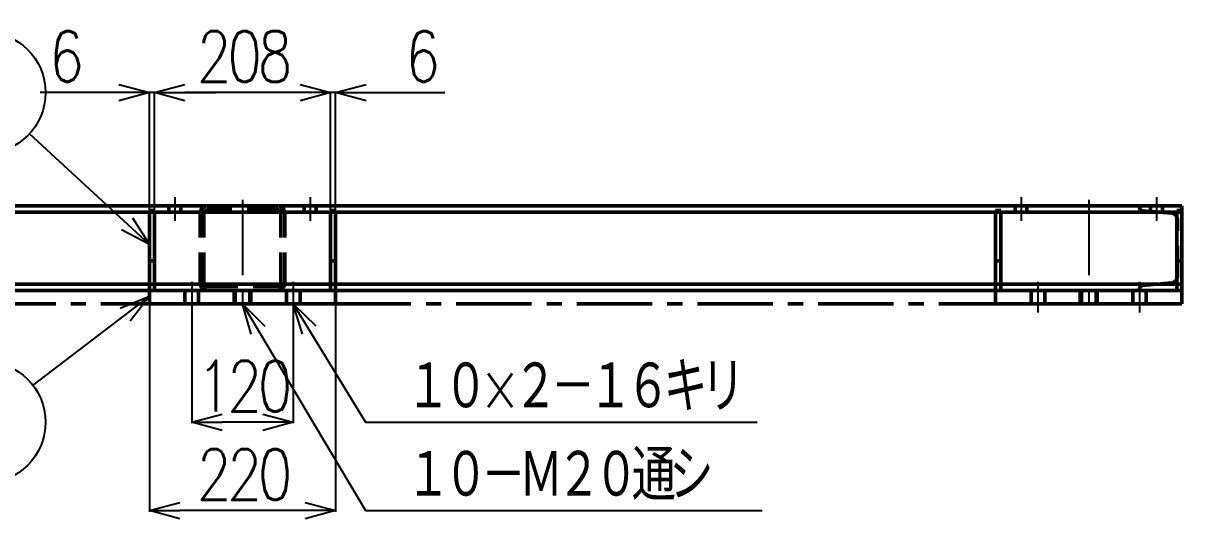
# Model space of a CAD drawing. Header units: millimetres. Extents: x -573 to 4524, y -3146 to 1775.
# Drawn here: x 2801 to 4170, y -254 to 332 of the extents above; entities that cross this region are included whole.
import ezdxf

# ---------------------------------------------------------------- set-up
doc = ezdxf.new("R2010")
doc.units = ezdxf.units.MM
doc.header["$LTSCALE"] = 2.806299
doc.linetypes.add('CENTER', pattern=[50.8, 31.75, -6.35, 6.35, -6.35])
doc.linetypes.add('DASHED', pattern=[19.05, 12.7, -6.35])
doc.layers.add('NoLayerName_001', color=7, linetype='Continuous')
doc.styles.get("Standard").update_dxf_attribs({"font": 'txt', "bigfont": 'extfont2'})
doc.dimstyles.get("Standard").update_dxf_attribs({"dimtxt": 2.5, "dimasz": 2.5, "dimexe": 1.25, "dimexo": 0.625, "dimtad": 1, "dimdec": 3, "dimzin": 0, "dimdsep": 46, "dimtxsty": 'Standard', "dimcen": 2.5, "dimadec": 0, "dimazin": 0, "dimtfac": 0.75, "dimtdec": 3, "dimtmove": 0, "dimatfit": 3, "dimfxl": 1, "dimarcsym": 0})

# ---------------------------------------------------------------- blocks, each defined once
blk = doc.blocks.new('_OPEN30')
at = {"color": 0, "linetype": 'ByBlock', "lineweight": -2}
for p, q in [((-1, 0.267949), (0, 0)), ((0, 0), (-1, -0.267949)), ((0, 0), (-1, 0))]:
    blk.add_line(p, q, dxfattribs=at)
blk = doc.blocks.new('*D181')
at = {"layer": 'Defpoints', "color": 0}
for p in [(2956, 249.7), (2956, 110.5), (3164, 110.5)]:
    blk.add_point(p, dxfattribs=at)
at = {"layer": 'NoLayerName_001', "color": 0, "linetype": 'Continuous', "lineweight": 25}
for p, q in [((2956, 111.1), (2956, 251)), ((3128, 249.7), (2992, 249.7))]:
    blk.add_line(p, q, dxfattribs=at)
at = {"layer": 'NoLayerName_001', "color": 0, "lineweight": 25, "xscale": 36, "yscale": 36, "zscale": 36}
for p, rotation in [((2956, 249.7), 180), ((3164, 249.7), 360)]:
    blk.add_blockref('_OPEN30', p, dxfattribs=dict(at, rotation=rotation))
at = {"layer": 'NoLayerName_001', "color": 2, "lineweight": 50, "insert": (3060, 292.3), "char_height": 60, "attachment_point": 5}
blk.add_mtext('\\W0.800000;\\T0.875000;208', dxfattribs=at)
blk = doc.blocks.new('*D182')
at = {"layer": 'Defpoints', "color": 0}
for p in [(2950, 249.7), (2950, 110.5), (2956, 110.5)]:
    blk.add_point(p, dxfattribs=at)
at = {"layer": 'NoLayerName_001', "color": 0, "linetype": 'Continuous', "lineweight": 25}
for p, q in [((2950, 249.7), (2821, 249.7)), ((2914, 249.7), (2878, 249.7)), ((2950, 111.1), (2950, 251)), ((2956, 249.7), (2950, 249.7)), ((2992, 249.7), (3028, 249.7))]:
    blk.add_line(p, q, dxfattribs=at)
at = {"layer": 'NoLayerName_001', "color": 0, "lineweight": 25, "xscale": 36, "yscale": 36, "zscale": 36}
blk.add_blockref('_OPEN30', (2950, 249.7), dxfattribs=at)
at = {"layer": 'NoLayerName_001', "color": 0, "lineweight": 25, "xscale": 36, "yscale": 36, "zscale": 36, "rotation": 180}
blk.add_blockref('_OPEN30', (2956, 249.7), dxfattribs=at)
at = {"layer": 'NoLayerName_001', "color": 2, "lineweight": 50, "insert": (2849.5, 292.3), "char_height": 60, "attachment_point": 5}
blk.add_mtext('\\W0.800000;\\T0.875000;6', dxfattribs=at)
blk = doc.blocks.new('*D183')
at = {"layer": 'Defpoints', "color": 0}
for p in [(3164, 249.7), (3164, 110.5), (3170, 110.5)]:
    blk.add_point(p, dxfattribs=at)
at = {"layer": 'NoLayerName_001', "color": 0, "linetype": 'Continuous', "lineweight": 25}
for p, q in [((3128, 249.7), (3092, 249.7)), ((3164, 111.1), (3164, 251)), ((3170, 249.7), (3164, 249.7)), ((3170, 111.1), (3170, 251)), ((3170, 249.7), (3299, 249.7)), ((3206, 249.7), (3242, 249.7))]:
    blk.add_line(p, q, dxfattribs=at)
at = {"layer": 'NoLayerName_001', "color": 0, "lineweight": 25, "xscale": 36, "yscale": 36, "zscale": 36}
blk.add_blockref('_OPEN30', (3164, 249.7), dxfattribs=at)
at = {"layer": 'NoLayerName_001', "color": 0, "lineweight": 25, "xscale": 36, "yscale": 36, "zscale": 36, "rotation": 180}
blk.add_blockref('_OPEN30', (3170, 249.7), dxfattribs=at)
at = {"layer": 'NoLayerName_001', "color": 2, "lineweight": 50, "insert": (3270.5, 292.3), "char_height": 60, "attachment_point": 5}
blk.add_mtext('\\W0.800000;\\T0.875000;6', dxfattribs=at)
blk = doc.blocks.new('*D184')
at = {"layer": 'Defpoints', "color": 0}
for p in [(3000, -5), (3120, -5), (3000, -139.9)]:
    blk.add_point(p, dxfattribs=at)
at = {"layer": 'NoLayerName_001', "color": 0, "linetype": 'Continuous', "lineweight": 25}
for p, q in [((3000, -5.6), (3000, -141.1)), ((3120, -5.6), (3120, -141.1)), ((3084, -139.9), (3036, -139.9))]:
    blk.add_line(p, q, dxfattribs=at)
at = {"layer": 'NoLayerName_001', "color": 0, "lineweight": 25, "xscale": 36, "yscale": 36, "zscale": 36}
for p, rotation in [((3000, -139.9), 180), ((3120, -139.9), 360)]:
    blk.add_blockref('_OPEN30', p, dxfattribs=dict(at, rotation=rotation))
at = {"layer": 'NoLayerName_001', "color": 2, "lineweight": 50, "insert": (3060, -97.2), "char_height": 60, "attachment_point": 5}
blk.add_mtext('\\W0.800000;\\T0.875000;120', dxfattribs=at)
blk = doc.blocks.new('*D185')
at = {"layer": 'Defpoints', "color": 0}
for p in [(2950, 0), (3170, 0), (2950, -244.3)]:
    blk.add_point(p, dxfattribs=at)
at = {"layer": 'NoLayerName_001', "color": 0, "linetype": 'Continuous', "lineweight": 25}
for p, q in [((2950, -0.6), (2950, -245.6)), ((3170, -0.6), (3170, -245.6)), ((3134, -244.3), (2986, -244.3))]:
    blk.add_line(p, q, dxfattribs=at)
at = {"layer": 'NoLayerName_001', "color": 0, "lineweight": 25, "xscale": 36, "yscale": 36, "zscale": 36}
for p, rotation in [((2950, -244.3), 180), ((3170, -244.3), 360)]:
    blk.add_blockref('_OPEN30', p, dxfattribs=dict(at, rotation=rotation))
at = {"layer": 'NoLayerName_001', "color": 2, "lineweight": 50, "insert": (3060, -201.7), "char_height": 60, "attachment_point": 5}
blk.add_mtext('\\W0.800000;\\T0.875000;220', dxfattribs=at)
blk = doc.blocks.new('JZB_0011')
at = {"layer": 'NoLayerName_001', "color": 7, "linetype": 'Continuous', "lineweight": 50}
for p, q in [((0, 94.5), (0, 0)), ((6, 94.5), (0, 94.5)), ((6, 94.5), (6, 0)), ((6, 35), (0, 35))]:
    blk.add_line(p, q, dxfattribs=at)
blk = doc.blocks.new('JZB_0012')
at = {"layer": 'NoLayerName_001', "color": 7, "linetype": 'Continuous', "lineweight": 50}
for p, q in [((0, 94.5), (0, 0)), ((6, 94.5), (0, 94.5)), ((6, 94.5), (6, 0)), ((6, 35), (0, 35))]:
    blk.add_line(p, q, dxfattribs=at)
blk = doc.blocks.new('JZB_0013')
at = {"layer": 'NoLayerName_001', "color": 7, "linetype": 'Continuous', "lineweight": 50}
for p, q in [((0, 0), (0, 94.5)), ((6, 94.5), (0, 94.5)), ((6, 0), (6, 94.5)), ((6, 35), (0, 35))]:
    blk.add_line(p, q, dxfattribs=at)
blk = doc.blocks.new('JZB_0014')
at = {"layer": 'NoLayerName_001', "color": 7, "linetype": 'Continuous', "lineweight": 50}
for p, q in [((0, 0), (0, 94.5)), ((6, 94.5), (0, 94.5)), ((6, 0), (6, 94.5)), ((6, 35), (0, 35))]:
    blk.add_line(p, q, dxfattribs=at)
blk = doc.blocks.new('JZB_0018')
at = {"layer": 'NoLayerName_001', "color": 7, "linetype": 'Continuous', "lineweight": 50}
for p, q in [((0, 0), (0, 16)), ((220, 0), (220, 16)), ((0, 0), (220, 0))]:
    blk.add_line(p, q, dxfattribs=at)
blk = doc.blocks.new('JZB_0019')
at = {"layer": 'NoLayerName_001', "color": 7, "linetype": 'Continuous', "lineweight": 50}
for p, q in [((0, 0), (0, 16)), ((220, 0), (220, 16)), ((0, 0), (220, 0))]:
    blk.add_line(p, q, dxfattribs=at)
blk = doc.blocks.new('JZB_0026')
at = {"layer": 'NoLayerName_001', "color": 7, "linetype": 'Continuous', "lineweight": 50}
for p, q in [((4170, 100), (0, 100)), ((4170, 100), (4170, 94.5)), ((2180, 92.5), (2950, 92.5)), ((2956, 92.5), (3164, 92.5)), ((3950, 92.5), (3170, 92.5)), ((3956, 92.5), (4164, 92.5)), ((4170, 0), (0, 0)), ((2180, 7.5), (2950, 7.5)), ((2956, 7.5), (3164, 7.5)), ((3950, 7.5), (3170, 7.5)), ((3956, 7.5), (4164, 7.5))]:
    blk.add_line(p, q, dxfattribs=at)
at = {"layer": 'NoLayerName_001', "color": 3, "linetype": 'DASHED', "lineweight": 50}
for p, q in [((2950, 92.5), (2956, 92.5)), ((3164, 92.5), (3170, 92.5)), ((3950, 92.5), (3956, 92.5)), ((4164, 92.5), (4170, 92.5)), ((2950, 7.5), (2956, 7.5)), ((3164, 7.5), (3170, 7.5)), ((3950, 7.5), (3956, 7.5)), ((4164, 7.5), (4170, 7.5))]:
    blk.add_line(p, q, dxfattribs=at)
blk = doc.blocks.new('JZB_0031')
at = {"layer": 'NoLayerName_001', "color": 4, "linetype": 'CENTER', "lineweight": 25}
blk.add_line((7, 27.7), (7, 0), dxfattribs=at)
at = {"layer": 'NoLayerName_001', "color": 3, "linetype": 'DASHED', "lineweight": 50}
for p, q in [((0, 17.7), (0, 10.2)), ((14, 10.2), (14, 17.7))]:
    blk.add_line(p, q, dxfattribs=at)
blk = doc.blocks.new('JZB_0032')
at = {"layer": 'NoLayerName_001', "color": 4, "linetype": 'CENTER', "lineweight": 25}
blk.add_line((7, 27.7), (7, 0), dxfattribs=at)
at = {"layer": 'NoLayerName_001', "color": 3, "linetype": 'DASHED', "lineweight": 50}
for p, q in [((0, 17.7), (0, 10.2)), ((14, 10.2), (14, 17.7))]:
    blk.add_line(p, q, dxfattribs=at)
blk = doc.blocks.new('JZB_0033')
at = {"layer": 'NoLayerName_001', "color": 4, "linetype": 'CENTER', "lineweight": 25}
blk.add_line((7, 27.7), (7, 0), dxfattribs=at)
at = {"layer": 'NoLayerName_001', "color": 3, "linetype": 'DASHED', "lineweight": 50}
for p, q in [((0, 17.7), (0, 10.2)), ((14, 10.2), (14, 17.7))]:
    blk.add_line(p, q, dxfattribs=at)
blk = doc.blocks.new('JZB_0034')
at = {"layer": 'NoLayerName_001', "color": 4, "linetype": 'CENTER', "lineweight": 25}
blk.add_line((7, 27.7), (7, 0), dxfattribs=at)
at = {"layer": 'NoLayerName_001', "color": 3, "linetype": 'DASHED', "lineweight": 50}
for p, q in [((0, 17.7), (0, 10.2)), ((14, 10.2), (14, 17.7))]:
    blk.add_line(p, q, dxfattribs=at)
blk = doc.blocks.new('JZB_0048')
at = {"layer": 'NoLayerName_001', "color": 4, "linetype": 'CENTER', "lineweight": 25}
blk.add_line((10, 140), (10, 0), dxfattribs=at)
at = {"layer": 'NoLayerName_001', "color": 3, "linetype": 'DASHED', "lineweight": 50}
for p, q in [((0, 33), (0, 17)), ((1.35, 17), (1.35, 33)), ((18.65, 17), (18.65, 33)), ((20, 17), (20, 33))]:
    blk.add_line(p, q, dxfattribs=at)
blk = doc.blocks.new('JZB_0049')
at = {"layer": 'NoLayerName_001', "color": 4, "linetype": 'CENTER', "lineweight": 25}
blk.add_line((8, 36), (8, 0), dxfattribs=at)
at = {"layer": 'NoLayerName_001', "color": 3, "linetype": 'DASHED', "lineweight": 50}
for p, q in [((0, 26), (0, 10)), ((16, 10), (16, 26))]:
    blk.add_line(p, q, dxfattribs=at)
blk = doc.blocks.new('JZB_0050')
at = {"layer": 'NoLayerName_001', "color": 4, "linetype": 'CENTER', "lineweight": 25}
blk.add_line((8, 36), (8, 0), dxfattribs=at)
at = {"layer": 'NoLayerName_001', "color": 3, "linetype": 'DASHED', "lineweight": 50}
for p, q in [((0, 10), (0, 26)), ((16, 26), (16, 10))]:
    blk.add_line(p, q, dxfattribs=at)
blk = doc.blocks.new('JZB_0051')
at = {"layer": 'NoLayerName_001', "color": 4, "linetype": 'CENTER', "lineweight": 25}
blk.add_line((10, 140), (10, 0), dxfattribs=at)
at = {"layer": 'NoLayerName_001', "color": 3, "linetype": 'DASHED', "lineweight": 50}
for p, q in [((0, 33), (0, 17)), ((1.35, 17), (1.35, 33)), ((18.65, 17), (18.65, 33)), ((20, 17), (20, 33))]:
    blk.add_line(p, q, dxfattribs=at)
blk = doc.blocks.new('JZB_0052')
at = {"layer": 'NoLayerName_001', "color": 4, "linetype": 'CENTER', "lineweight": 25}
blk.add_line((8, 36), (8, 0), dxfattribs=at)
at = {"layer": 'NoLayerName_001', "color": 3, "linetype": 'DASHED', "lineweight": 50}
for p, q in [((0, 26), (0, 10)), ((16, 10), (16, 26))]:
    blk.add_line(p, q, dxfattribs=at)
blk = doc.blocks.new('JZB_0053')
at = {"layer": 'NoLayerName_001', "color": 4, "linetype": 'CENTER', "lineweight": 25}
blk.add_line((8, 36), (8, 0), dxfattribs=at)
at = {"layer": 'NoLayerName_001', "color": 3, "linetype": 'DASHED', "lineweight": 50}
for p, q in [((0, 10), (0, 26)), ((16, 26), (16, 10))]:
    blk.add_line(p, q, dxfattribs=at)
blk = doc.blocks.new('JZB_0059')
at = {"layer": 'NoLayerName_001', "color": 3, "linetype": 'DASHED', "lineweight": 50}
for p, q in [((0, 9), (0, 91)), ((4.5, 9), (4.5, 91)), ((91, 95.5), (9, 95.5)), ((95.5, 9), (95.5, 91)), ((100, 9), (100, 91)), ((9, 4.5), (91, 4.5))]:
    blk.add_line(p, q, dxfattribs=at)
for centre, radius, start, end in [((9, 91), 9, 90, 180), ((91, 91), 9, 0, 90), ((9, 91), 4.5, 90, 180), ((91, 91), 4.5, 0, 90), ((9, 9), 9, 180, 270), ((9, 9), 4.5, 180, 270), ((91, 9), 4.5, 270, 0), ((91, 9), 9, 270, 0)]:
    blk.add_arc(centre, radius, start, end, dxfattribs=at)
blk = doc.blocks.new('JZB_0060')
at = {"layer": 'NoLayerName_001', "color": 3, "linetype": 'DASHED', "lineweight": 50}
for p, q in [((0, 98.1), (0, 100)), ((37.7, 91.2), (3.7, 94.1)), ((45, 16.8), (45, 83.2)), ((0, 0), (0, 1.9)), ((3.7, 5.9), (37.7, 8.8))]:
    blk.add_line(p, q, dxfattribs=at)
for centre, radius, start, end in [((4, 98.1), 4, 180, 265), ((37, 83.2), 8, 0, 85), ((37, 16.8), 8, 275, 0), ((4, 1.9), 4, 95, 180)]:
    blk.add_arc(centre, radius, start, end, dxfattribs=at)
blk = doc.blocks.new('DIM_0004')
at = {"layer": 'NoLayerName_001', "color": 3, "linetype": 'Continuous', "lineweight": 25}
for points in [[(266.8, 0), (125, 130.7)], [(246.8, 31.5), (266.8, 0), (233.8, 17.3)]]:
    blk.add_lwpolyline(points, dxfattribs=at)
blk.add_circle((72, 179.4), 72, dxfattribs=at)
at = {"layer": 'NoLayerName_001', "color": 2, "linetype": 'Continuous', "lineweight": 50, "width": 0.666667}
blk.add_text('ｇ', height=60, dxfattribs=at).set_placement((48, 149.4))
blk = doc.blocks.new('DIM_0005')
at = {"layer": 'NoLayerName_001', "color": 3, "linetype": 'Continuous', "lineweight": 25}
for points in [[(266.8, 221), (129.2, 115.7)], [(232.3, 206.8), (266.8, 221), (244, 191.4)]]:
    blk.add_lwpolyline(points, dxfattribs=at)
blk.add_circle((72, 72), 72, dxfattribs=at)
at = {"layer": 'NoLayerName_001', "color": 2, "linetype": 'Continuous', "lineweight": 50, "width": 0.666667}
blk.add_text('ｆ', height=60, dxfattribs=at).set_placement((48, 42))

msp = doc.modelspace()

# ---------------------------------------------------------------- linework, layer by layer
at = {"layer": 'NoLayerName_001', "color": 4, "linetype": 'CENTER', "lineweight": 50}
for p, q in [((2180, 0), (2950, 0)), ((3170, 0), (3950, 0))]:
    msp.add_line(p, q, dxfattribs=at)

# ---------------------------------------------------------------- block references
at = {"layer": 'NoLayerName_001', "color": 3, "linetype": 'Continuous', "lineweight": 25}
for name, p in [('DIM_0004', (2683.2334, 70.2671)), ('DIM_0005', (2683.2334, -211.8659))]:
    msp.add_blockref(name, p, dxfattribs=at)
at = {"layer": 'NoLayerName_001'}
for name, p in [('JZB_0033', (2973, 98.2813)), ('JZB_0034', (3133, 98.2813)), ('JZB_0031', (3973, 98.2813)), ('JZB_0032', (4133, 98.2813)), ('JZB_0026', (0, 16)), ('JZB_0014', (2950, 16)), ('JZB_0059', (3010, 16)), ('JZB_0048', (3050, -17)), ('JZB_0013', (3164, 16)), ('JZB_0012', (3950, 16)), ('JZB_0051', (4050, -17)), ('JZB_0060', (4120, 16)), ('JZB_0011', (4164, 16)), ('JZB_0018', (2950, 0)), ('JZB_0050', (2992, -10)), ('JZB_0049', (3112, -10)), ('JZB_0019', (3950, 0)), ('JZB_0053', (3992, -10)), ('JZB_0052', (4112, -10))]:
    msp.add_blockref(name, p, dxfattribs=at)

# ---------------------------------------------------------------- texts
at = {"layer": 'NoLayerName_001', "color": 2, "linetype": 'Continuous', "lineweight": 50, "char_height": 60, "attachment_point": 7, "line_spacing_factor": 0.72}
for s, insert, width in [('\\A1;\\W0.790123;\\T0.750000;１０×２－１６キリ', (3253.4998, -127.8659), 544), ('\\A1;\\W0.791667;\\T0.750000;１０－Ｍ２０通シ', (3253.4998, -232.3202), 484.5)]:
    msp.add_mtext(s, dxfattribs=dict(at, insert=insert, width=width))

# ---------------------------------------------------------------- dimensions: what is measured, and where the dimension line sits
at = {"layer": 'NoLayerName_001', "color": 3, "linetype": 'Continuous', "lineweight": 50}
for base, p1, p2, override, picture, middle in [((2950, 249.7085), (2956, 110.4685), (2950, 110.4685), {"dimtxt": 60, "dimasz": 36, "dimgap": 12, "dimzin": 8, "dimblk": 'OPEN30', "dimse1": 1, "dimclrd": 0, "dimclre": 0, "dimclrt": 2, "dimtp": 0, "dimtm": 0, "dimlwd": 25, "dimlwe": 25}, '*D182', (2849.488, 249.7085)), ((2956, 249.7085), (3164, 110.4685), (2956, 110.4685), {"dimtxt": 60, "dimasz": 36, "dimgap": 12, "dimzin": 8, "dimblk": 'OPEN30', "dimse1": 1, "dimclrd": 0, "dimclre": 0, "dimclrt": 2, "dimtp": 0, "dimtm": 0, "dimlwd": 25, "dimlwe": 25}, '*D181', (3060, 249.7085)), ((3164, 249.7085), (3170, 110.4685), (3164, 110.4685), {"dimtxt": 60, "dimasz": 36, "dimgap": 12, "dimzin": 8, "dimblk": 'OPEN30', "dimclrd": 0, "dimclre": 0, "dimclrt": 2, "dimtp": 0, "dimtm": 0, "dimlwd": 25, "dimlwe": 25}, '*D183', (3270.512, 249.7085)), ((2950, -244.3202), (3170, 0), (2950, 0), {"dimtxt": 60, "dimasz": 36, "dimgap": 12, "dimzin": 8, "dimblk": 'OPEN30', "dimclrd": 0, "dimclre": 0, "dimclrt": 2, "dimtp": 0, "dimtm": 0, "dimlwd": 25, "dimlwe": 25}, '*D185', (3060, -244.3202)), ((3000, -139.8659), (3120, -5), (3000, -5), {"dimtxt": 60, "dimasz": 36, "dimgap": 12, "dimzin": 8, "dimblk": 'OPEN30', "dimclrd": 0, "dimclre": 0, "dimclrt": 2, "dimtp": 0, "dimtm": 0, "dimlwd": 25, "dimlwe": 25}, '*D184', (3060, -139.8659))]:
    dim = msp.add_linear_dim(base=base, p1=p1, p2=p2, angle=180, text='\\W0.800000;\\T0.875000;<>', dimstyle='Standard', override=override, dxfattribs=at)
    dim.commit()
    dim.dimension.update_dxf_attribs({"geometry": picture, "text_midpoint": middle, "dimtype": 160})

# ---------------------------------------------------------------- leaders
at = {"layer": 'NoLayerName_001', "color": 3, "linetype": 'Continuous', "lineweight": 25, "annotation_type": 0, "has_hookline": 1, "hookline_direction": 0}
for points, text_width in [([(3060, 0), (3205.4998, -244.3202), (3241.4998, -244.3202)], 420.7724), ([(3120, 0), (3205.4998, -139.8659), (3241.4998, -139.8659)], 414.5905)]:
    msp.add_leader(points, dimstyle='Standard', override={"dimtxt": 60, "dimasz": 36, "dimgap": 12, "dimldrblk": 'OPEN30'}, dxfattribs=dict(at, text_width=text_width))

doc.saveas('drawing.dxf')
